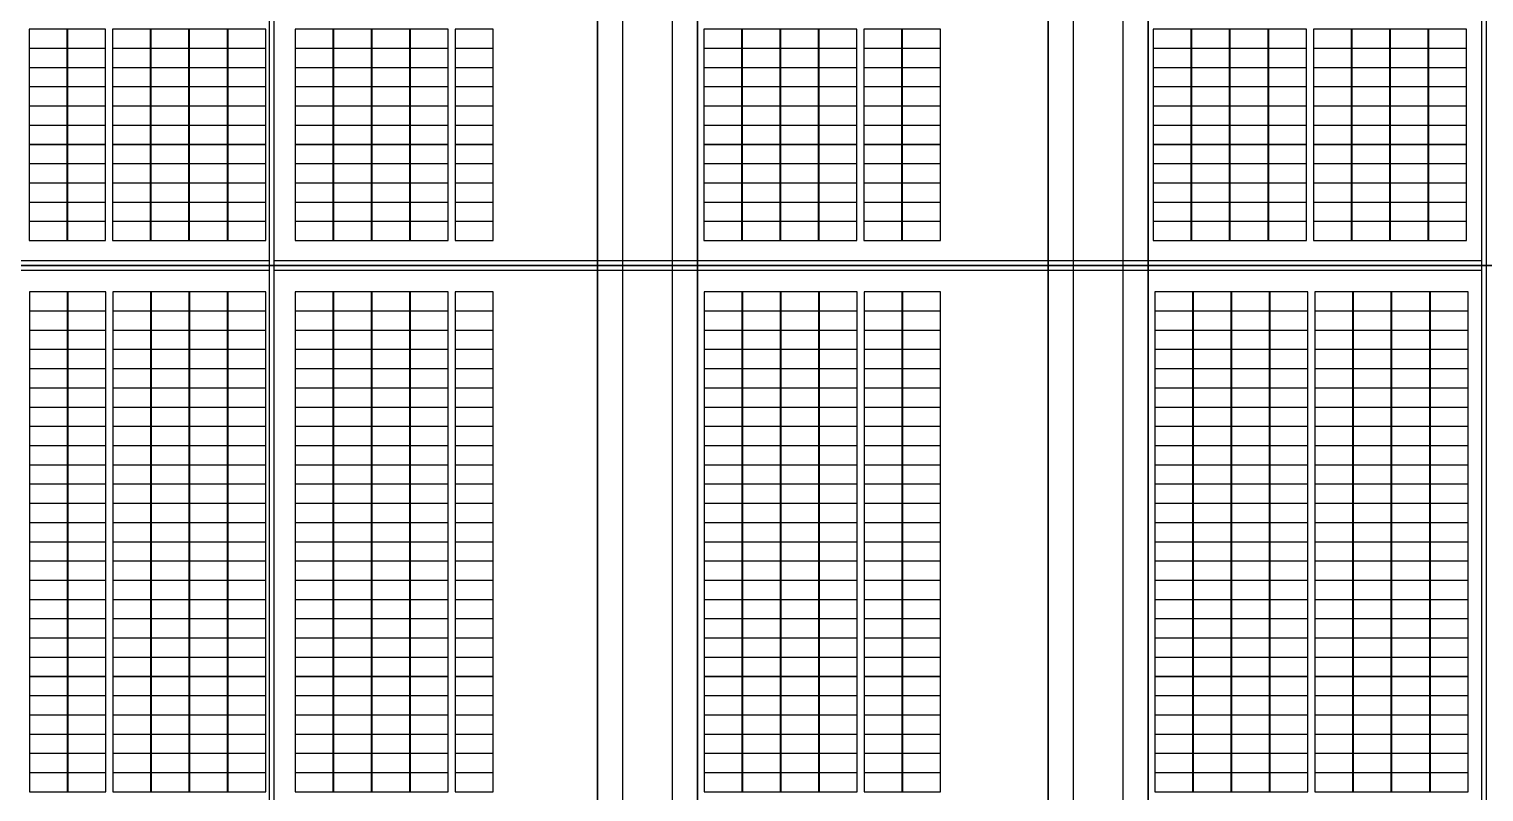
# Model space of a CAD drawing. Header units: millimetres. Extents: x 1218 to 2690, y 1163 to 1758.
# Drawn here: x 1874.7 to 1961.8, y 1383.6 to 1429.3 of the extents above; entities that cross this region are included whole.
import ezdxf

# ---------------------------------------------------------------- set-up
doc = ezdxf.new("R2010")
doc.units = ezdxf.units.MM
for name, color, linetype in [('WALL', 9, 'Continuous'), ('屋脊线', 7, 'ByLayer'), ('组件', 7, 'ByLayer'), ('障碍物', 7, 'ByLayer')]:
    doc.layers.add(name, color=color, linetype=linetype)

# ---------------------------------------------------------------- blocks, each defined once
blk = doc.blocks.new('DT1')
at = {"layer": 'WALL'}
for p, q in [((528309.9, 1944103.7), (681609.9, 1944103.7)), ((681909.9, 1944103.7), (754209.9, 1944103.7))]:
    blk.add_line(p, q, dxfattribs=at)
for points in [[(681909.9, 1865403.7), (681909.9, 2022803.7), (681609.9, 2022803.7), (681609.9, 1865403.7)], [(754509.9, 1865403.7), (754509.9, 2022803.7), (754209.9, 2022803.7), (754209.9, 1865403.7)], [(707259.9, 1875103.7), (707259.9, 2013103.7), (701259.9, 2013103.7), (701259.9, 1875103.7)], [(734259.9, 1875103.7), (734259.9, 2013103.7), (728259.9, 2013103.7), (728259.9, 1875103.7)], [(528309.9, 1944403.7), (681609.9, 1944403.7), (681609.9, 1943803.7), (528309.9, 1943803.7)], [(681909.9, 1944403.7), (754209.9, 1944403.7), (754209.9, 1943803.7), (681909.9, 1943803.7)]]:
    blk.add_lwpolyline(points, close=True, dxfattribs=at)
for points in [[(705759.9, 1875103.7), (705759.9, 2013103.7), (702759.9, 2013103.7), (702759.9, 1875103.7), (705759.9, 1875103.7)], [(732759.9, 1875103.7), (732759.9, 2013103.7), (729759.9, 2013103.7), (729759.9, 1875103.7), (732759.9, 1875103.7)]]:
    blk.add_lwpolyline(points, dxfattribs=at)
blk = doc.blocks.new('*U583')
at = {"layer": '屋脊线', "color": 30}
blk.add_line((582600, 0, 16000), (-582600, 0, 16000), dxfattribs=at)
at = {"flags": 1}
for tag in ['unit_id', 'unit_name']:
    blk.add_attdef(tag, (0, 0), '', height=2.5, dxfattribs=at)
blk = doc.blocks.new('*U584')
at = {"color": 0}
blk.add_polyline3d([(0, 0, 0), (227.8, 0, 0), (227.8, 113.3, 5.8), (0, 113.3, 5.8)], close=True, dxfattribs=at)
at = {"flags": 1}
for tag in ['mounting-hole-spacing1', 'mounting-hole-spacing2', 'module-material', 'vmpo', 'voco', 'silicon-material', 'panel-length', 'panel-width', 'panel-height', 'userid', 'theme', 'note', 'name', 'pmax', 'company-name', 'id', 'impo', 'isco']:
    blk.add_attdef(tag, (0, 0), '', height=2.5, dxfattribs=at)
blk = doc.blocks.new('*U585')
at = {"layer": '组件', "color": 171}
for p in [(647.8, -271.8, 1596.2), (877.6, -271.8, 1596.2), (1147.4, -271.8, 1596.2), (1377.2, -271.8, 1596.2), (1607, -271.8, 1596.2), (1836.8, -271.8, 1596.2), (2238.9, -271.8, 1596.2), (2468.7, -271.8, 1596.2), (647.8, -387.1, 1590.3), (877.6, -387.1, 1590.3), (1147.4, -387.1, 1590.3), (1377.2, -387.1, 1590.3), (1607, -387.1, 1590.3), (1836.8, -387.1, 1590.3), (2238.9, -387.1, 1590.3), (2468.7, -387.1, 1590.3), (647.8, -502.3, 1584.5), (877.6, -502.3, 1584.5), (1147.4, -502.3, 1584.5), (1377.2, -502.3, 1584.5), (1607, -502.3, 1584.5), (1836.8, -502.3, 1584.5), (2238.9, -502.3, 1584.5), (2468.7, -502.3, 1584.5), (647.8, -617.6, 1578.6), (877.6, -617.6, 1578.6), (1147.4, -617.6, 1578.6), (1377.2, -617.6, 1578.6), (1607, -617.6, 1578.6), (1836.8, -617.6, 1578.6), (2238.9, -617.6, 1578.6), (2468.7, -617.6, 1578.6), (647.8, -732.8, 1572.8), (877.6, -732.8, 1572.8), (1147.4, -732.8, 1572.8), (1377.2, -732.8, 1572.8), (1607, -732.8, 1572.8), (1836.8, -732.8, 1572.8), (2238.9, -732.8, 1572.8), (2468.7, -732.8, 1572.8), (647.8, -848.1, 1566.9), (877.6, -848.1, 1566.9), (1147.4, -848.1, 1566.9), (1377.2, -848.1, 1566.9), (1607, -848.1, 1566.9), (1836.8, -848.1, 1566.9), (2238.9, -848.1, 1566.9), (2468.7, -848.1, 1566.9), (647.8, -963.3, 1561.1), (877.6, -963.3, 1561.1), (1147.4, -963.3, 1561.1), (1377.2, -963.3, 1561.1), (1607, -963.3, 1561.1), (1836.8, -963.3, 1561.1), (2238.9, -963.3, 1561.1), (2468.7, -963.3, 1561.1), (647.8, -1078.6, 1555.2), (877.6, -1078.6, 1555.2), (1147.4, -1078.6, 1555.2), (1377.2, -1078.6, 1555.2), (1607, -1078.6, 1555.2), (1836.8, -1078.6, 1555.2), (2238.9, -1078.6, 1555.2), (2468.7, -1078.6, 1555.2), (647.8, -1193.8, 1549.3), (877.6, -1193.8, 1549.3), (1147.4, -1193.8, 1549.3), (1377.2, -1193.8, 1549.3), (1607, -1193.8, 1549.3), (1836.8, -1193.8, 1549.3), (2238.9, -1193.8, 1549.3), (2468.7, -1193.8, 1549.3), (647.8, -1309.1, 1543.5), (877.6, -1309.1, 1543.5), (1147.4, -1309.1, 1543.5), (1377.2, -1309.1, 1543.5), (1607, -1309.1, 1543.5), (1836.8, -1309.1, 1543.5), (2238.9, -1309.1, 1543.5), (2468.7, -1309.1, 1543.5), (647.8, -1424.3, 1537.6), (877.6, -1424.3, 1537.6), (1147.4, -1424.3, 1537.6), (1377.2, -1424.3, 1537.6), (1607, -1424.3, 1537.6), (1836.8, -1424.3, 1537.6), (2238.9, -1424.3, 1537.6), (2468.7, -1424.3, 1537.6), (647.8, -1539.6, 1531.8), (877.6, -1539.6, 1531.8), (1147.4, -1539.6, 1531.8), (1377.2, -1539.6, 1531.8), (1607, -1539.6, 1531.8), (1836.8, -1539.6, 1531.8), (2238.9, -1539.6, 1531.8), (2468.7, -1539.6, 1531.8), (647.8, -1654.8, 1525.9), (877.6, -1654.8, 1525.9), (1147.4, -1654.8, 1525.9), (1377.2, -1654.8, 1525.9), (1607, -1654.8, 1525.9), (1836.8, -1654.8, 1525.9), (2238.9, -1654.8, 1525.9), (2468.7, -1654.8, 1525.9), (647.8, -1770.1, 1520), (877.6, -1770.1, 1520), (1147.4, -1770.1, 1520), (1377.2, -1770.1, 1520), (1607, -1770.1, 1520), (1836.8, -1770.1, 1520), (2238.9, -1770.1, 1520), (2468.7, -1770.1, 1520), (647.8, -1885.3, 1514.2), (877.6, -1885.3, 1514.2), (1147.4, -1885.3, 1514.2), (1377.2, -1885.3, 1514.2), (1607, -1885.3, 1514.2), (1836.8, -1885.3, 1514.2), (2238.9, -1885.3, 1514.2), (2468.7, -1885.3, 1514.2), (647.8, -2000.6, 1508.3), (877.6, -2000.6, 1508.3), (1147.4, -2000.6, 1508.3), (1377.2, -2000.6, 1508.3), (1607, -2000.6, 1508.3), (1836.8, -2000.6, 1508.3), (2238.9, -2000.6, 1508.3), (2468.7, -2000.6, 1508.3), (647.8, -2115.8, 1502.5), (877.6, -2115.8, 1502.5), (1147.4, -2115.8, 1502.5), (1377.2, -2115.8, 1502.5), (1607, -2115.8, 1502.5), (1836.8, -2115.8, 1502.5), (2238.9, -2115.8, 1502.5), (2468.7, -2115.8, 1502.5), (647.8, -2231.1, 1496.6), (877.6, -2231.1, 1496.6), (1147.4, -2231.1, 1496.6), (1377.2, -2231.1, 1496.6), (1607, -2231.1, 1496.6), (1836.8, -2231.1, 1496.6), (2238.9, -2231.1, 1496.6), (2468.7, -2231.1, 1496.6), (647.8, -2346.3, 1490.8), (877.6, -2346.3, 1490.8), (1147.4, -2346.3, 1490.8), (1377.2, -2346.3, 1490.8), (1607, -2346.3, 1490.8), (1836.8, -2346.3, 1490.8), (2238.9, -2346.3, 1490.8), (2468.7, -2346.3, 1490.8), (647.8, -2461.6, 1484.9), (877.6, -2461.6, 1484.9), (1147.4, -2461.6, 1484.9), (1377.2, -2461.6, 1484.9), (1607, -2461.6, 1484.9), (1836.8, -2461.6, 1484.9), (2238.9, -2461.6, 1484.9), (2468.7, -2461.6, 1484.9), (647.8, -2576.8, 1479), (877.6, -2576.8, 1479), (1147.4, -2576.8, 1479), (1377.2, -2576.8, 1479), (1607, -2576.8, 1479), (1836.8, -2576.8, 1479), (2238.9, -2576.8, 1479), (2468.7, -2576.8, 1479), (647.8, -2692.1, 1473.2), (877.6, -2692.1, 1473.2), (1147.4, -2692.1, 1473.2), (1377.2, -2692.1, 1473.2), (1607, -2692.1, 1473.2), (1836.8, -2692.1, 1473.2), (2238.9, -2692.1, 1473.2), (2468.7, -2692.1, 1473.2), (647.8, -2807.3, 1467.3), (877.6, -2807.3, 1467.3), (1147.4, -2807.3, 1467.3), (1377.2, -2807.3, 1467.3), (1607, -2807.3, 1467.3), (1836.8, -2807.3, 1467.3), (2238.9, -2807.3, 1467.3), (2468.7, -2807.3, 1467.3), (647.8, -2922.6, 1461.5), (877.6, -2922.6, 1461.5), (1147.4, -2922.6, 1461.5), (1377.2, -2922.6, 1461.5), (1607, -2922.6, 1461.5), (1836.8, -2922.6, 1461.5), (2238.9, -2922.6, 1461.5), (2468.7, -2922.6, 1461.5), (647.8, -3037.8, 1455.6), (877.6, -3037.8, 1455.6), (1147.4, -3037.8, 1455.6), (1377.2, -3037.8, 1455.6), (1607, -3037.8, 1455.6), (1836.8, -3037.8, 1455.6), (2238.9, -3037.8, 1455.6), (2468.7, -3037.8, 1455.6), (647.8, -3153.1, 1449.7), (877.6, -3153.1, 1449.7), (1147.4, -3153.1, 1449.7), (1377.2, -3153.1, 1449.7), (1607, -3153.1, 1449.7), (1836.8, -3153.1, 1449.7), (2238.9, -3153.1, 1449.7), (2468.7, -3153.1, 1449.7)]:
    blk.add_blockref('*U584', p, dxfattribs=at)
at = {"layer": '组件', "color": 231}
for p in [(2698.5, -271.8, 1596.2), (2928.3, -271.8, 1596.2), (3198.1, -271.8, 1596.2), (4689.1, -271.8, 1596.2), (4918.9, -271.8, 1596.2), (5148.7, -271.8, 1596.2), (5378.5, -271.8, 1596.2), (5648.3, -271.8, 1596.2), (5878.1, -271.8, 1596.2), (2698.5, -387.1, 1590.3), (2928.3, -387.1, 1590.3), (3198.1, -387.1, 1590.3), (4689.1, -387.1, 1590.3), (4918.9, -387.1, 1590.3), (5148.7, -387.1, 1590.3), (5378.5, -387.1, 1590.3), (5648.3, -387.1, 1590.3), (5878.1, -387.1, 1590.3), (2698.5, -502.3, 1584.5), (2928.3, -502.3, 1584.5), (3198.1, -502.3, 1584.5), (4689.1, -502.3, 1584.5), (4918.9, -502.3, 1584.5), (5148.7, -502.3, 1584.5), (5378.5, -502.3, 1584.5), (5648.3, -502.3, 1584.5), (5878.1, -502.3, 1584.5), (2698.5, -617.6, 1578.6), (2928.3, -617.6, 1578.6), (3198.1, -617.6, 1578.6), (4689.1, -617.6, 1578.6), (4918.9, -617.6, 1578.6), (5148.7, -617.6, 1578.6), (5378.5, -617.6, 1578.6), (5648.3, -617.6, 1578.6), (5878.1, -617.6, 1578.6), (2698.5, -732.8, 1572.8), (2928.3, -732.8, 1572.8), (3198.1, -732.8, 1572.8), (4689.1, -732.8, 1572.8), (4918.9, -732.8, 1572.8), (5148.7, -732.8, 1572.8), (5378.5, -732.8, 1572.8), (5648.3, -732.8, 1572.8), (5878.1, -732.8, 1572.8), (2698.5, -848.1, 1566.9), (2928.3, -848.1, 1566.9), (3198.1, -848.1, 1566.9), (4689.1, -848.1, 1566.9), (4918.9, -848.1, 1566.9), (5148.7, -848.1, 1566.9), (5378.5, -848.1, 1566.9), (5648.3, -848.1, 1566.9), (5878.1, -848.1, 1566.9), (2698.5, -963.3, 1561.1), (2928.3, -963.3, 1561.1), (3198.1, -963.3, 1561.1), (4689.1, -963.3, 1561.1), (4918.9, -963.3, 1561.1), (5148.7, -963.3, 1561.1), (5378.5, -963.3, 1561.1), (5648.3, -963.3, 1561.1), (5878.1, -963.3, 1561.1), (2698.5, -1078.6, 1555.2), (2928.3, -1078.6, 1555.2), (3198.1, -1078.6, 1555.2), (4689.1, -1078.6, 1555.2), (4918.9, -1078.6, 1555.2), (5148.7, -1078.6, 1555.2), (5378.5, -1078.6, 1555.2), (5648.3, -1078.6, 1555.2), (5878.1, -1078.6, 1555.2), (2698.5, -1193.8, 1549.3), (2928.3, -1193.8, 1549.3), (3198.1, -1193.8, 1549.3), (4689.1, -1193.8, 1549.3), (4918.9, -1193.8, 1549.3), (5148.7, -1193.8, 1549.3), (5378.5, -1193.8, 1549.3), (5648.3, -1193.8, 1549.3), (5878.1, -1193.8, 1549.3), (2698.5, -1309.1, 1543.5), (2928.3, -1309.1, 1543.5), (3198.1, -1309.1, 1543.5), (4689.1, -1309.1, 1543.5), (4918.9, -1309.1, 1543.5), (5148.7, -1309.1, 1543.5), (5378.5, -1309.1, 1543.5), (5648.3, -1309.1, 1543.5), (5878.1, -1309.1, 1543.5), (2698.5, -1424.3, 1537.6), (2928.3, -1424.3, 1537.6), (3198.1, -1424.3, 1537.6), (4689.1, -1424.3, 1537.6), (4918.9, -1424.3, 1537.6), (5148.7, -1424.3, 1537.6), (5378.5, -1424.3, 1537.6), (5648.3, -1424.3, 1537.6), (5878.1, -1424.3, 1537.6), (2698.5, -1539.6, 1531.8), (2928.3, -1539.6, 1531.8), (3198.1, -1539.6, 1531.8), (4689.1, -1539.6, 1531.8), (4918.9, -1539.6, 1531.8), (5148.7, -1539.6, 1531.8), (5378.5, -1539.6, 1531.8), (5648.3, -1539.6, 1531.8), (5878.1, -1539.6, 1531.8), (2698.5, -1654.8, 1525.9), (2928.3, -1654.8, 1525.9), (3198.1, -1654.8, 1525.9), (4689.1, -1654.8, 1525.9), (4918.9, -1654.8, 1525.9), (5148.7, -1654.8, 1525.9), (5378.5, -1654.8, 1525.9), (5648.3, -1654.8, 1525.9), (5878.1, -1654.8, 1525.9), (2698.5, -1770.1, 1520), (2928.3, -1770.1, 1520), (3198.1, -1770.1, 1520), (4689.1, -1770.1, 1520), (4918.9, -1770.1, 1520), (5148.7, -1770.1, 1520), (5378.5, -1770.1, 1520), (5648.3, -1770.1, 1520), (5878.1, -1770.1, 1520), (2698.5, -1885.3, 1514.2), (2928.3, -1885.3, 1514.2), (3198.1, -1885.3, 1514.2), (4689.1, -1885.3, 1514.2), (4918.9, -1885.3, 1514.2), (5148.7, -1885.3, 1514.2), (5378.5, -1885.3, 1514.2), (5648.3, -1885.3, 1514.2), (5878.1, -1885.3, 1514.2), (2698.5, -2000.6, 1508.3), (2928.3, -2000.6, 1508.3), (3198.1, -2000.6, 1508.3), (4689.1, -2000.6, 1508.3), (4918.9, -2000.6, 1508.3), (5148.7, -2000.6, 1508.3), (5378.5, -2000.6, 1508.3), (5648.3, -2000.6, 1508.3), (5878.1, -2000.6, 1508.3), (2698.5, -2115.8, 1502.5), (2928.3, -2115.8, 1502.5), (3198.1, -2115.8, 1502.5), (4689.1, -2115.8, 1502.5), (4918.9, -2115.8, 1502.5), (5148.7, -2115.8, 1502.5), (5378.5, -2115.8, 1502.5), (5648.3, -2115.8, 1502.5), (5878.1, -2115.8, 1502.5), (2698.5, -2231.1, 1496.6), (2928.3, -2231.1, 1496.6), (3198.1, -2231.1, 1496.6), (4689.1, -2231.1, 1496.6), (4918.9, -2231.1, 1496.6), (5148.7, -2231.1, 1496.6), (5378.5, -2231.1, 1496.6), (5648.3, -2231.1, 1496.6), (5878.1, -2231.1, 1496.6), (2698.5, -2346.3, 1490.8), (2928.3, -2346.3, 1490.8), (3198.1, -2346.3, 1490.8), (4689.1, -2346.3, 1490.8), (4918.9, -2346.3, 1490.8), (5148.7, -2346.3, 1490.8), (5378.5, -2346.3, 1490.8), (5648.3, -2346.3, 1490.8), (5878.1, -2346.3, 1490.8), (2698.5, -2461.6, 1484.9), (2928.3, -2461.6, 1484.9), (3198.1, -2461.6, 1484.9), (4689.1, -2461.6, 1484.9), (4918.9, -2461.6, 1484.9), (5148.7, -2461.6, 1484.9), (5378.5, -2461.6, 1484.9), (5648.3, -2461.6, 1484.9), (5878.1, -2461.6, 1484.9), (2698.5, -2576.8, 1479), (2928.3, -2576.8, 1479), (3198.1, -2576.8, 1479), (4689.1, -2576.8, 1479), (4918.9, -2576.8, 1479), (5148.7, -2576.8, 1479), (5378.5, -2576.8, 1479), (5648.3, -2576.8, 1479), (5878.1, -2576.8, 1479), (2698.5, -2692.1, 1473.2), (2928.3, -2692.1, 1473.2), (3198.1, -2692.1, 1473.2), (4689.1, -2692.1, 1473.2), (4918.9, -2692.1, 1473.2), (5148.7, -2692.1, 1473.2), (5378.5, -2692.1, 1473.2), (5648.3, -2692.1, 1473.2), (5878.1, -2692.1, 1473.2), (2698.5, -2807.3, 1467.3), (2928.3, -2807.3, 1467.3), (3198.1, -2807.3, 1467.3), (4689.1, -2807.3, 1467.3), (4918.9, -2807.3, 1467.3), (5148.7, -2807.3, 1467.3), (5378.5, -2807.3, 1467.3), (5648.3, -2807.3, 1467.3), (5878.1, -2807.3, 1467.3), (2698.5, -2922.6, 1461.5), (2928.3, -2922.6, 1461.5), (3198.1, -2922.6, 1461.5), (4689.1, -2922.6, 1461.5), (4918.9, -2922.6, 1461.5), (5148.7, -2922.6, 1461.5), (5378.5, -2922.6, 1461.5), (5648.3, -2922.6, 1461.5), (5878.1, -2922.6, 1461.5), (2698.5, -3037.8, 1455.6), (2928.3, -3037.8, 1455.6), (3198.1, -3037.8, 1455.6), (4689.1, -3037.8, 1455.6), (4918.9, -3037.8, 1455.6), (5148.7, -3037.8, 1455.6), (5378.5, -3037.8, 1455.6), (5648.3, -3037.8, 1455.6), (5878.1, -3037.8, 1455.6), (2698.5, -3153.1, 1449.7), (2928.3, -3153.1, 1449.7), (3198.1, -3153.1, 1449.7), (4689.1, -3153.1, 1449.7), (4918.9, -3153.1, 1449.7), (5148.7, -3153.1, 1449.7), (5378.5, -3153.1, 1449.7), (5648.3, -3153.1, 1449.7), (5878.1, -3153.1, 1449.7)]:
    blk.add_blockref('*U584', p, dxfattribs=at)
at = {"layer": '组件', "color": 13}
for p in [(7388.6, -271.8, 1596.2), (7618.4, -271.8, 1596.2), (7848.2, -271.8, 1596.2), (8078, -271.8, 1596.2), (8347.8, -271.8, 1596.2), (8577.6, -271.8, 1596.2), (8807.4, -271.8, 1596.2), (9037.2, -271.8, 1596.2), (7388.6, -387.1, 1590.3), (7618.4, -387.1, 1590.3), (7848.2, -387.1, 1590.3), (8078, -387.1, 1590.3), (8347.8, -387.1, 1590.3), (8577.6, -387.1, 1590.3), (8807.4, -387.1, 1590.3), (9037.2, -387.1, 1590.3), (7388.6, -502.3, 1584.5), (7618.4, -502.3, 1584.5), (7848.2, -502.3, 1584.5), (8078, -502.3, 1584.5), (8347.8, -502.3, 1584.5), (8577.6, -502.3, 1584.5), (8807.4, -502.3, 1584.5), (9037.2, -502.3, 1584.5), (7388.6, -617.6, 1578.6), (7618.4, -617.6, 1578.6), (7848.2, -617.6, 1578.6), (8078, -617.6, 1578.6), (8347.8, -617.6, 1578.6), (8577.6, -617.6, 1578.6), (8807.4, -617.6, 1578.6), (9037.2, -617.6, 1578.6), (7388.6, -732.8, 1572.8), (7618.4, -732.8, 1572.8), (7848.2, -732.8, 1572.8), (8078, -732.8, 1572.8), (8347.8, -732.8, 1572.8), (8577.6, -732.8, 1572.8), (8807.4, -732.8, 1572.8), (9037.2, -732.8, 1572.8), (7388.6, -848.1, 1566.9), (7618.4, -848.1, 1566.9), (7848.2, -848.1, 1566.9), (8078, -848.1, 1566.9), (8347.8, -848.1, 1566.9), (8577.6, -848.1, 1566.9), (8807.4, -848.1, 1566.9), (9037.2, -848.1, 1566.9), (7388.6, -963.3, 1561.1), (7618.4, -963.3, 1561.1), (7848.2, -963.3, 1561.1), (8078, -963.3, 1561.1), (8347.8, -963.3, 1561.1), (8577.6, -963.3, 1561.1), (8807.4, -963.3, 1561.1), (9037.2, -963.3, 1561.1), (7388.6, -1078.6, 1555.2), (7618.4, -1078.6, 1555.2), (7848.2, -1078.6, 1555.2), (8078, -1078.6, 1555.2), (8347.8, -1078.6, 1555.2), (8577.6, -1078.6, 1555.2), (8807.4, -1078.6, 1555.2), (9037.2, -1078.6, 1555.2), (7388.6, -1193.8, 1549.3), (7618.4, -1193.8, 1549.3), (7848.2, -1193.8, 1549.3), (8078, -1193.8, 1549.3), (8347.8, -1193.8, 1549.3), (8577.6, -1193.8, 1549.3), (8807.4, -1193.8, 1549.3), (9037.2, -1193.8, 1549.3), (7388.6, -1309.1, 1543.5), (7618.4, -1309.1, 1543.5), (7848.2, -1309.1, 1543.5), (8078, -1309.1, 1543.5), (8347.8, -1309.1, 1543.5), (8577.6, -1309.1, 1543.5), (8807.4, -1309.1, 1543.5), (9037.2, -1309.1, 1543.5), (7388.6, -1424.3, 1537.6), (7618.4, -1424.3, 1537.6), (7848.2, -1424.3, 1537.6), (8078, -1424.3, 1537.6), (8347.8, -1424.3, 1537.6), (8577.6, -1424.3, 1537.6), (8807.4, -1424.3, 1537.6), (9037.2, -1424.3, 1537.6), (7388.6, -1539.6, 1531.8), (7618.4, -1539.6, 1531.8), (7848.2, -1539.6, 1531.8), (8078, -1539.6, 1531.8), (8347.8, -1539.6, 1531.8), (8577.6, -1539.6, 1531.8), (8807.4, -1539.6, 1531.8), (9037.2, -1539.6, 1531.8), (7388.6, -1654.8, 1525.9), (7618.4, -1654.8, 1525.9), (7848.2, -1654.8, 1525.9), (8078, -1654.8, 1525.9), (8347.8, -1654.8, 1525.9), (8577.6, -1654.8, 1525.9), (8807.4, -1654.8, 1525.9), (9037.2, -1654.8, 1525.9), (7388.6, -1770.1, 1520), (7618.4, -1770.1, 1520), (7848.2, -1770.1, 1520), (8078, -1770.1, 1520), (8347.8, -1770.1, 1520), (8577.6, -1770.1, 1520), (8807.4, -1770.1, 1520), (9037.2, -1770.1, 1520), (7388.6, -1885.3, 1514.2), (7618.4, -1885.3, 1514.2), (7848.2, -1885.3, 1514.2), (8078, -1885.3, 1514.2), (8347.8, -1885.3, 1514.2), (8577.6, -1885.3, 1514.2), (8807.4, -1885.3, 1514.2), (9037.2, -1885.3, 1514.2), (7388.6, -2000.6, 1508.3), (7618.4, -2000.6, 1508.3), (7848.2, -2000.6, 1508.3), (8078, -2000.6, 1508.3), (8347.8, -2000.6, 1508.3), (8577.6, -2000.6, 1508.3), (8807.4, -2000.6, 1508.3), (9037.2, -2000.6, 1508.3), (7388.6, -2115.8, 1502.5), (7618.4, -2115.8, 1502.5), (7848.2, -2115.8, 1502.5), (8078, -2115.8, 1502.5), (8347.8, -2115.8, 1502.5), (8577.6, -2115.8, 1502.5), (8807.4, -2115.8, 1502.5), (9037.2, -2115.8, 1502.5), (7388.6, -2231.1, 1496.6), (7618.4, -2231.1, 1496.6), (7848.2, -2231.1, 1496.6), (8078, -2231.1, 1496.6), (8347.8, -2231.1, 1496.6), (8577.6, -2231.1, 1496.6), (8807.4, -2231.1, 1496.6), (9037.2, -2231.1, 1496.6), (7388.6, -2346.3, 1490.8), (7618.4, -2346.3, 1490.8), (7848.2, -2346.3, 1490.8), (8078, -2346.3, 1490.8), (8347.8, -2346.3, 1490.8), (8577.6, -2346.3, 1490.8), (8807.4, -2346.3, 1490.8), (9037.2, -2346.3, 1490.8), (7388.6, -2461.6, 1484.9), (7618.4, -2461.6, 1484.9), (7848.2, -2461.6, 1484.9), (8078, -2461.6, 1484.9), (8347.8, -2461.6, 1484.9), (8577.6, -2461.6, 1484.9), (8807.4, -2461.6, 1484.9), (9037.2, -2461.6, 1484.9), (7388.6, -2576.8, 1479), (7618.4, -2576.8, 1479), (7848.2, -2576.8, 1479), (8078, -2576.8, 1479), (8347.8, -2576.8, 1479), (8577.6, -2576.8, 1479), (8807.4, -2576.8, 1479), (9037.2, -2576.8, 1479), (7388.6, -2692.1, 1473.2), (7618.4, -2692.1, 1473.2), (7848.2, -2692.1, 1473.2), (8078, -2692.1, 1473.2), (8347.8, -2692.1, 1473.2), (8577.6, -2692.1, 1473.2), (8807.4, -2692.1, 1473.2), (9037.2, -2692.1, 1473.2), (7388.6, -2807.3, 1467.3), (7618.4, -2807.3, 1467.3), (7848.2, -2807.3, 1467.3), (8078, -2807.3, 1467.3), (8347.8, -2807.3, 1467.3), (8577.6, -2807.3, 1467.3), (8807.4, -2807.3, 1467.3), (9037.2, -2807.3, 1467.3), (7388.6, -2922.6, 1461.5), (7618.4, -2922.6, 1461.5), (7848.2, -2922.6, 1461.5), (8078, -2922.6, 1461.5), (8347.8, -2922.6, 1461.5), (8577.6, -2922.6, 1461.5), (8807.4, -2922.6, 1461.5), (9037.2, -2922.6, 1461.5), (7388.6, -3037.8, 1455.6), (7618.4, -3037.8, 1455.6), (7848.2, -3037.8, 1455.6), (8078, -3037.8, 1455.6), (8347.8, -3037.8, 1455.6), (8577.6, -3037.8, 1455.6), (8807.4, -3037.8, 1455.6), (9037.2, -3037.8, 1455.6), (7388.6, -3153.1, 1449.7), (7618.4, -3153.1, 1449.7), (7848.2, -3153.1, 1449.7), (8078, -3153.1, 1449.7), (8347.8, -3153.1, 1449.7), (8577.6, -3153.1, 1449.7), (8807.4, -3153.1, 1449.7), (9037.2, -3153.1, 1449.7)]:
    blk.add_blockref('*U584', p, dxfattribs=at)
at = {"flags": 1}
for tag in ['offset-x', 'offset-y', 'mode', 'tilt', 'azimuth', 'align', 'array-mode', 'panel-x', 'panel-y', 'panel-per-row', 'bracket-type', 'bracket-value', 'row-per-array']:
    blk.add_attdef(tag, (0, 0), '', height=2.5, dxfattribs=at)
blk = doc.blocks.new('*U586')
at = {"color": 0}
blk.add_polyline3d([(0, 0, 0), (-227.8, 0, 0), (-227.8, -113.3, 5.8), (0, -113.3, 5.8)], close=True, dxfattribs=at)
at = {"flags": 1}
for tag in ['mounting-hole-spacing1', 'mounting-hole-spacing2', 'module-material', 'vmpo', 'voco', 'silicon-material', 'panel-length', 'panel-width', 'panel-height', 'userid', 'theme', 'note', 'name', 'pmax', 'company-name', 'id', 'impo', 'isco']:
    blk.add_attdef(tag, (0, 0), '', height=2.5, dxfattribs=at)
blk = doc.blocks.new('*U587')
at = {"layer": '组件', "color": 150}
for p in [(874.4, 1415.4, 1538.1), (1104.2, 1415.4, 1538.1), (1374, 1415.4, 1538.1), (1603.8, 1415.4, 1538.1), (1833.6, 1415.4, 1538.1), (2063.4, 1415.4, 1538.1), (2466.7, 1415.4, 1538.1), (2696.5, 1415.4, 1538.1), (874.4, 1300.1, 1543.9), (1104.2, 1300.1, 1543.9), (1374, 1300.1, 1543.9), (1603.8, 1300.1, 1543.9), (1833.6, 1300.1, 1543.9), (2063.4, 1300.1, 1543.9), (2466.7, 1300.1, 1543.9), (2696.5, 1300.1, 1543.9), (874.4, 1184.9, 1549.8), (1104.2, 1184.9, 1549.8), (1374, 1184.9, 1549.8), (1603.8, 1184.9, 1549.8), (1833.6, 1184.9, 1549.8), (2063.4, 1184.9, 1549.8), (2466.7, 1184.9, 1549.8), (2696.5, 1184.9, 1549.8), (874.4, 1069.6, 1555.6), (1104.2, 1069.6, 1555.6), (1374, 1069.6, 1555.6), (1603.8, 1069.6, 1555.6), (1833.6, 1069.6, 1555.6), (2063.4, 1069.6, 1555.6), (2466.7, 1069.6, 1555.6), (2696.5, 1069.6, 1555.6), (874.4, 954.4, 1561.5), (1104.2, 954.4, 1561.5), (1374, 954.4, 1561.5), (1603.8, 954.4, 1561.5), (1833.6, 954.4, 1561.5), (2063.4, 954.4, 1561.5), (2466.7, 954.4, 1561.5), (2696.5, 954.4, 1561.5), (874.4, 839.1, 1567.4), (1104.2, 839.1, 1567.4), (1374, 839.1, 1567.4), (1603.8, 839.1, 1567.4), (1833.6, 839.1, 1567.4), (2063.4, 839.1, 1567.4), (2466.7, 839.1, 1567.4), (2696.5, 839.1, 1567.4), (874.4, 723.9, 1573.2), (1104.2, 723.9, 1573.2), (1374, 723.9, 1573.2), (1603.8, 723.9, 1573.2), (1833.6, 723.9, 1573.2), (2063.4, 723.9, 1573.2), (2466.7, 723.9, 1573.2), (2696.5, 723.9, 1573.2), (874.4, 608.6, 1579.1), (1104.2, 608.6, 1579.1), (1374, 608.6, 1579.1), (1603.8, 608.6, 1579.1), (1833.6, 608.6, 1579.1), (2063.4, 608.6, 1579.1), (2466.7, 608.6, 1579.1), (2696.5, 608.6, 1579.1), (874.4, 493.4, 1584.9), (1104.2, 493.4, 1584.9), (1374, 493.4, 1584.9), (1603.8, 493.4, 1584.9), (1833.6, 493.4, 1584.9), (2063.4, 493.4, 1584.9), (2466.7, 493.4, 1584.9), (2696.5, 493.4, 1584.9), (874.4, 378.1, 1590.8), (1104.2, 378.1, 1590.8), (1374, 378.1, 1590.8), (1603.8, 378.1, 1590.8), (1833.6, 378.1, 1590.8), (2063.4, 378.1, 1590.8), (2466.7, 378.1, 1590.8), (2696.5, 378.1, 1590.8), (874.4, 262.9, 1596.7), (1104.2, 262.9, 1596.7), (1374, 262.9, 1596.7), (1603.8, 262.9, 1596.7), (1833.6, 262.9, 1596.7), (2063.4, 262.9, 1596.7), (2466.7, 262.9, 1596.7), (2696.5, 262.9, 1596.7)]:
    blk.add_blockref('*U586', p, dxfattribs=at)
at = {"layer": '组件', "color": 32}
for p in [(2926.3, 1415.4, 1538.1), (3156.1, 1415.4, 1538.1), (3425.9, 1415.4, 1538.1), (4915.3, 1415.4, 1538.1), (5145.1, 1415.4, 1538.1), (5374.9, 1415.4, 1538.1), (5604.7, 1415.4, 1538.1), (5874.5, 1415.4, 1538.1), (6104.3, 1415.4, 1538.1), (2926.3, 1300.1, 1543.9), (3156.1, 1300.1, 1543.9), (3425.9, 1300.1, 1543.9), (4915.3, 1300.1, 1543.9), (5145.1, 1300.1, 1543.9), (5374.9, 1300.1, 1543.9), (5604.7, 1300.1, 1543.9), (5874.5, 1300.1, 1543.9), (6104.3, 1300.1, 1543.9), (2926.3, 1184.9, 1549.8), (3156.1, 1184.9, 1549.8), (3425.9, 1184.9, 1549.8), (4915.3, 1184.9, 1549.8), (5145.1, 1184.9, 1549.8), (5374.9, 1184.9, 1549.8), (5604.7, 1184.9, 1549.8), (5874.5, 1184.9, 1549.8), (6104.3, 1184.9, 1549.8), (2926.3, 1069.6, 1555.6), (3156.1, 1069.6, 1555.6), (3425.9, 1069.6, 1555.6), (4915.3, 1069.6, 1555.6), (5145.1, 1069.6, 1555.6), (5374.9, 1069.6, 1555.6), (5604.7, 1069.6, 1555.6), (5874.5, 1069.6, 1555.6), (6104.3, 1069.6, 1555.6), (2926.3, 954.4, 1561.5), (3156.1, 954.4, 1561.5), (3425.9, 954.4, 1561.5), (4915.3, 954.4, 1561.5), (5145.1, 954.4, 1561.5), (5374.9, 954.4, 1561.5), (5604.7, 954.4, 1561.5), (5874.5, 954.4, 1561.5), (6104.3, 954.4, 1561.5), (2926.3, 839.1, 1567.4), (3156.1, 839.1, 1567.4), (3425.9, 839.1, 1567.4), (4915.3, 839.1, 1567.4), (5145.1, 839.1, 1567.4), (5374.9, 839.1, 1567.4), (5604.7, 839.1, 1567.4), (5874.5, 839.1, 1567.4), (6104.3, 839.1, 1567.4), (2926.3, 723.9, 1573.2), (3156.1, 723.9, 1573.2), (3425.9, 723.9, 1573.2), (4915.3, 723.9, 1573.2), (5145.1, 723.9, 1573.2), (5374.9, 723.9, 1573.2), (5604.7, 723.9, 1573.2), (5874.5, 723.9, 1573.2), (6104.3, 723.9, 1573.2), (2926.3, 608.6, 1579.1), (3156.1, 608.6, 1579.1), (3425.9, 608.6, 1579.1), (4915.3, 608.6, 1579.1), (5145.1, 608.6, 1579.1), (5374.9, 608.6, 1579.1), (5604.7, 608.6, 1579.1), (5874.5, 608.6, 1579.1), (6104.3, 608.6, 1579.1), (2926.3, 493.4, 1584.9), (3156.1, 493.4, 1584.9), (3425.9, 493.4, 1584.9), (4915.3, 493.4, 1584.9), (5145.1, 493.4, 1584.9), (5374.9, 493.4, 1584.9), (5604.7, 493.4, 1584.9), (5874.5, 493.4, 1584.9), (6104.3, 493.4, 1584.9), (2926.3, 378.1, 1590.8), (3156.1, 378.1, 1590.8), (3425.9, 378.1, 1590.8), (4915.3, 378.1, 1590.8), (5145.1, 378.1, 1590.8), (5374.9, 378.1, 1590.8), (5604.7, 378.1, 1590.8), (5874.5, 378.1, 1590.8), (6104.3, 378.1, 1590.8), (2926.3, 262.9, 1596.7), (3156.1, 262.9, 1596.7), (3425.9, 262.9, 1596.7), (4915.3, 262.9, 1596.7), (5145.1, 262.9, 1596.7), (5374.9, 262.9, 1596.7), (5604.7, 262.9, 1596.7), (5874.5, 262.9, 1596.7), (6104.3, 262.9, 1596.7)]:
    blk.add_blockref('*U586', p, dxfattribs=at)
at = {"layer": '组件', "color": 12}
for p in [(7607.3, 1415.4, 1538.1), (7837.1, 1415.4, 1538.1), (8066.9, 1415.4, 1538.1), (8296.7, 1415.4, 1538.1), (8566.5, 1415.4, 1538.1), (8796.3, 1415.4, 1538.1), (9026.1, 1415.4, 1538.1), (9255.9, 1415.4, 1538.1), (7607.3, 1300.1, 1543.9), (7837.1, 1300.1, 1543.9), (8066.9, 1300.1, 1543.9), (8296.7, 1300.1, 1543.9), (8566.5, 1300.1, 1543.9), (8796.3, 1300.1, 1543.9), (9026.1, 1300.1, 1543.9), (9255.9, 1300.1, 1543.9), (7607.3, 1184.9, 1549.8), (7837.1, 1184.9, 1549.8), (8066.9, 1184.9, 1549.8), (8296.7, 1184.9, 1549.8), (8566.5, 1184.9, 1549.8), (8796.3, 1184.9, 1549.8), (9026.1, 1184.9, 1549.8), (9255.9, 1184.9, 1549.8), (7607.3, 1069.6, 1555.6), (7837.1, 1069.6, 1555.6), (8066.9, 1069.6, 1555.6), (8296.7, 1069.6, 1555.6), (8566.5, 1069.6, 1555.6), (8796.3, 1069.6, 1555.6), (9026.1, 1069.6, 1555.6), (9255.9, 1069.6, 1555.6), (7607.3, 954.4, 1561.5), (7837.1, 954.4, 1561.5), (8066.9, 954.4, 1561.5), (8296.7, 954.4, 1561.5), (8566.5, 954.4, 1561.5), (8796.3, 954.4, 1561.5), (9026.1, 954.4, 1561.5), (9255.9, 954.4, 1561.5), (7607.3, 839.1, 1567.4), (7837.1, 839.1, 1567.4), (8066.9, 839.1, 1567.4), (8296.7, 839.1, 1567.4), (8566.5, 839.1, 1567.4), (8796.3, 839.1, 1567.4), (9026.1, 839.1, 1567.4), (9255.9, 839.1, 1567.4), (7607.3, 723.9, 1573.2), (7837.1, 723.9, 1573.2), (8066.9, 723.9, 1573.2), (8296.7, 723.9, 1573.2), (8566.5, 723.9, 1573.2), (8796.3, 723.9, 1573.2), (9026.1, 723.9, 1573.2), (9255.9, 723.9, 1573.2), (7607.3, 608.6, 1579.1), (7837.1, 608.6, 1579.1), (8066.9, 608.6, 1579.1), (8296.7, 608.6, 1579.1), (8566.5, 608.6, 1579.1), (8796.3, 608.6, 1579.1), (9026.1, 608.6, 1579.1), (9255.9, 608.6, 1579.1), (7607.3, 493.4, 1584.9), (7837.1, 493.4, 1584.9), (8066.9, 493.4, 1584.9), (8296.7, 493.4, 1584.9), (8566.5, 493.4, 1584.9), (8796.3, 493.4, 1584.9), (9026.1, 493.4, 1584.9), (9255.9, 493.4, 1584.9), (7607.3, 378.1, 1590.8), (7837.1, 378.1, 1590.8), (8066.9, 378.1, 1590.8), (8296.7, 378.1, 1590.8), (8566.5, 378.1, 1590.8), (8796.3, 378.1, 1590.8), (9026.1, 378.1, 1590.8), (9255.9, 378.1, 1590.8), (7607.3, 262.9, 1596.7), (7837.1, 262.9, 1596.7), (8066.9, 262.9, 1596.7), (8296.7, 262.9, 1596.7), (8566.5, 262.9, 1596.7), (8796.3, 262.9, 1596.7), (9026.1, 262.9, 1596.7), (9255.9, 262.9, 1596.7)]:
    blk.add_blockref('*U586', p, dxfattribs=at)
at = {"flags": 1}
for tag in ['offset-x', 'offset-y', 'mode', 'tilt', 'azimuth', 'align', 'array-mode', 'panel-x', 'panel-y', 'panel-per-row', 'bracket-type', 'bracket-value', 'row-per-array']:
    blk.add_attdef(tag, (0, 0), '', height=2.5, dxfattribs=at)
blk = doc.blocks.new('*U667')
at = {"layer": '障碍物', "color": 1}
blk.add_polyline3d([(40500, 0, 10), (46500, 0, 10), (46500, -69000, 10), (40500, -69000, 10)], close=True, dxfattribs=at)
at = {"flags": 1}
for tag in ['height', 'shape']:
    blk.add_attdef(tag, (0, 0), '', height=2.5, dxfattribs=at)
blk = doc.blocks.new('*U688')
at = {"layer": '障碍物', "color": 1}
blk.add_polyline3d([(40500, 69000, 10), (46500, 69000, 10), (46500, 0, 10), (40500, 0, 10)], close=True, dxfattribs=at)
at = {"flags": 1}
for tag in ['height', 'shape']:
    blk.add_attdef(tag, (0, 0), '', height=2.5, dxfattribs=at)
blk = doc.blocks.new('*U691')
at = {"layer": '障碍物', "color": 1}
blk.add_polyline3d([(67500, 69000, 10), (73500, 69000, 10), (73500, 0, 10), (67500, 0, 10)], close=True, dxfattribs=at)
at = {"flags": 1}
for tag in ['height', 'shape']:
    blk.add_attdef(tag, (0, 0), '', height=2.5, dxfattribs=at)
blk = doc.blocks.new('*U692')
at = {"layer": '障碍物', "color": 1}
blk.add_polyline3d([(67500, 0, 10), (73500, 0, 10), (73500, -69000, 10), (67500, -69000, 10)], close=True, dxfattribs=at)
at = {"flags": 1}
for tag in ['height', 'shape']:
    blk.add_attdef(tag, (0, 0), '', height=2.5, dxfattribs=at)

msp = doc.modelspace()

# ---------------------------------------------------------------- linework, layer by layer
at = {"layer": '屋脊线', "color": 30, "elevation": 16}
msp.add_lwpolyline([(1285.621, 1415.15), (2450.821, 1415.15)], dxfattribs=at)
at = {"layer": '障碍物', "color": 2, "elevation": 12.3}
for points in [[(1908.721, 1484.15), (1914.721, 1484.15), (1914.721, 1415.15), (1908.721, 1415.15)], [(1935.721, 1484.15), (1941.721, 1484.15), (1941.721, 1415.15), (1935.721, 1415.15)], [(1908.721, 1415.15), (1914.721, 1415.15), (1914.721, 1346.15), (1908.721, 1346.15)], [(1935.721, 1415.15), (1941.721, 1415.15), (1941.721, 1346.15), (1935.721, 1346.15)]]:
    msp.add_lwpolyline(points, close=True, dxfattribs=at)

# ---------------------------------------------------------------- block references
at = {"xscale": 0.001, "yscale": 0.001, "zscale": 0.001}
msp.add_blockref('DT1', (1207.461, -528.954, 12.3), dxfattribs=at)
at = {"layer": '屋脊线', "xscale": 0.001, "yscale": 0.001, "zscale": 0.001}
msp.add_blockref('*U583', (1868.221, 1415.15), dxfattribs=at)
at = {"layer": '组件', "xscale": 0.01, "yscale": 0.01, "zscale": 0.01}
for name in ['*U587', '*U585']:
    msp.add_blockref(name, (1868.221, 1415.15), dxfattribs=at)
at = {"layer": '障碍物', "xscale": 0.001, "yscale": 0.001, "zscale": 0.001}
for name in ['*U688', '*U691', '*U667', '*U692']:
    msp.add_blockref(name, (1868.221, 1415.15), dxfattribs=at)

doc.saveas('drawing.dxf')
